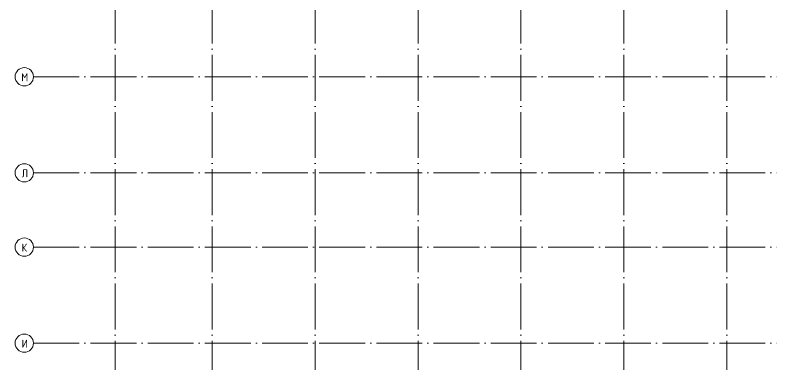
# Model space of a CAD drawing. Header units: millimetres. Extents: x 97 to 215964, y -4577 to 60645.
# Drawn here: x 54428 to 87518, y 27375 to 42672 of the extents above; entities that cross this region are included whole.
import ezdxf

# ---------------------------------------------------------------- set-up
doc = ezdxf.new("R2010")
doc.units = ezdxf.units.MM
doc.linetypes.add('ADSK_Линия сетки', pattern=[2500, 2000, -250, 0, -250])
doc.layers.add('S-GRID-____-IDEN', color=1, linetype='Continuous', lineweight=20)
doc.layers.add('S-GRID-____-OTLN', color=1, linetype='Continuous', lineweight=9)
doc.styles.add('GOST Common_2', font='GOST_Common.ttf', dxfattribs={"width": 0.9, "height": 350})

# ---------------------------------------------------------------- blocks, each defined once
blk = doc.blocks.new('Ось сетки - Круг_Ø8 мм-8258-О_АИ_ПП_8_400_Целиком')
at = {"layer": 'S-GRID-____-IDEN'}
for start, end in [(360, 180), (180, 360)]:
    blk.add_arc((0, 0), 4, start, end, dxfattribs=at)

msp = doc.modelspace()

# ---------------------------------------------------------------- linework, layer by layer
at = {"layer": 'S-GRID-____-OTLN', "linetype": 'ADSK_Линия сетки'}
for p, q in [((58797.887824, -3572.657751), (58797.887824, 60644.999414)), ((63047.887824, -3572.657751), (63047.887824, 60644.999414)), ((67547.887824, -3572.657751), (67547.887824, 60644.999414)), ((72047.887824, -3572.657751), (72047.887824, 60644.999414)), ((76547.887824, -3572.657751), (76547.887824, 60644.999414)), ((81047.887824, -3572.657751), (81047.887824, 60644.999414)), ((85547.887824, -3572.657751), (85547.887824, 60644.999414)), ((55228.336609, 39975.000586), (215146.441901, 39975.000586)), ((55228.336609, 35775.000586), (213876.441901, 35775.000586)), ((55228.336609, 32525.000984), (215146.441901, 32525.000984)), ((55228.336609, 28325.000984), (215146.441901, 28325.000984))]:
    msp.add_line(p, q, dxfattribs=at)

# ---------------------------------------------------------------- block references
at = {"layer": 'S-GRID-____-IDEN', "xscale": 99.99999999999993, "yscale": 99.99999999999993, "zscale": 99.99999999999993, "rotation": 269.9999999999994}
for p in [(54828.336609, 39975.000586), (54828.336609, 35775.000586), (54828.336609, 32525.000984), (54828.336609, 28325.000984)]:
    msp.add_blockref('Ось сетки - Круг_Ø8 мм-8258-О_АИ_ПП_8_400_Целиком', p, dxfattribs=at)

# ---------------------------------------------------------------- texts
at = {"layer": 'S-GRID-____-IDEN', "lineweight": 9, "char_height": 350, "attachment_point": 1, "style": 'GOST Common_2'}
for s, insert, width in [('\\fGOST Common|b0|i0|c204|p34|;\\W.9;М', (54700.163716, 40127.587499), 346.329), ('\\fGOST Common|b0|i0|c204|p34|;\\W.9;Л', (54717.713716, 35927.587499), 303.037875), ('\\fGOST Common|b0|i0|c204|p34|;\\W.9;К', (54715.013716, 32677.587897), 310.2530625), ('\\fGOST Common|b0|i0|c204|p34|;\\W.9;И', (54715.013716, 28477.587897), 310.2530625)]:
    msp.add_mtext(s, dxfattribs=dict(at, insert=insert, width=width))

doc.saveas('drawing.dxf')
